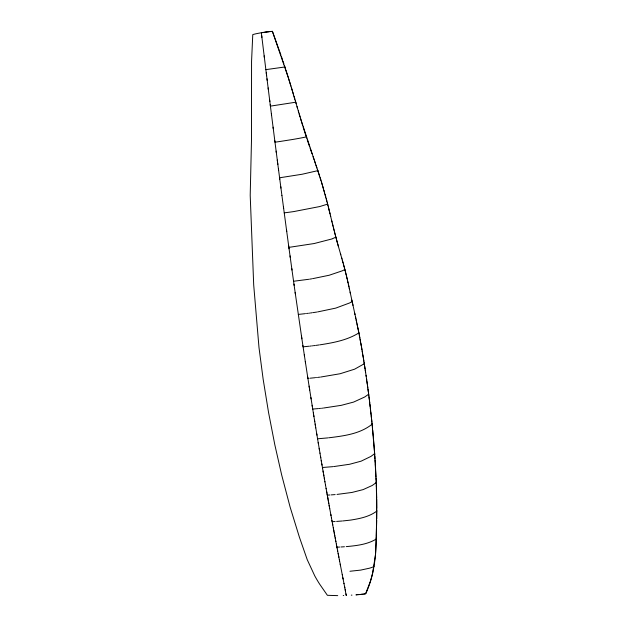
<?xml version="1.0" encoding="UTF-8"?>
<svg xmlns="http://www.w3.org/2000/svg" width="627" height="627" viewBox="0 0 627 627"><rect width="100%" height="100%" fill="white"/><g stroke="black" fill="none" stroke-linecap="round" stroke-linejoin="round"><path stroke-width="0.94" d="M376.827 509.743L376.772 518.976M376.725 499.335L376.365 536.422M376.756 520.292L375.487 554.644L372.61 573.337A154.712 134.664 27.4 0 1 370.228 581.809L365.58 593.769M376.333 537.292C376.169 556.541 373.817 576.064 365.753 593.745M374.562 452.38L374.656 453.642L370.91 456.432L361.128 461.166L349.662 464.254L333.729 466.574M376.2 481.481L376.239 482.602L372.226 485.478L363.143 489.609L351.99 492.446L337.02 494.421M368.496 392.957L368.66 394.226L364.671 397.009L353.628 402.072L341.292 405.332L323.446 408.044M350.125 292.151L352.131 301.43L351.755 301.689A29.477 6.67 -8.2 0 1 350.681 302.386A23.52 5.337 -8.1 0 1 349.584 302.974L335.766 308.108L317.536 311.94M376.827 511.068C369.656 516.538 360.556 518.458 351.841 519.893A52.456 22.776 -8 0 1 349.897 520.175L342.859 520.943M363.464 358.66L364.279 363.762L354.647 369.17L340.108 373.739L320.593 377.062M334.418 231.677L335.837 237.139L332.294 238.809M376.278 539.04C367.297 544.526 356.489 545.67 346.214 546.619M273.074 127.171L274.987 142.188A30.394 1.466 -8.5 0 0 279.987 141.475L291.931 139.594A27.361 1.325 -8.5 0 0 298.319 138.481L298.491 138.449A28.583 1.379 -8.5 0 0 301.532 137.877L304.213 137.344A20.064 0.972 -8.5 0 0 304.84 137.219L306.235 136.874L303.053 126.787M327.27 202.725L327.623 204.112L319.739 206.549L293.734 211.581A20.166 2.484 -8.5 0 1 292.597 211.746L290.301 212.067A66.203 7.759 -8.5 0 1 287.801 212.404L284.235 212.851M331.816 238.973L314.182 243.535L288.875 247.375L286.547 230.18M318.32 172.041L317.865 170.646L302.104 174.251L279.587 177.786L279.783 179.259M269.657 100.093L270.417 106.128L295.748 102.209L296.171 103.659M312.536 278.686L329.214 275.237L342.068 270.895A30.386 5.831 -8.3 0 0 343.384 270.276A32.91 6.309 -8.3 0 0 344.842 269.477L344.489 268.144M311.697 278.827L309.589 279.164M365.572 593.769L363.903 594.028M316.698 312.074L312.936 312.646M265.856 69.636L284.909 66.979L285.395 68.453M308.743 279.289L293.569 281.257M364.64 593.918L363.715 594.051M320.068 344.811C332.412 342.883 345.054 340.61 356.12 334.528A48.342 12.43 -8.4 0 0 358.863 332.819L358.597 331.518M319.237 344.928L315.914 345.391M312.097 312.763L310.42 312.998M363.315 594.106L360.18 594.49M309.581 313.108L308.743 313.218M315.075 345.501L313.414 345.712M362.602 594.208L360.36 594.474M307.904 313.328L307.065 313.437M305.811 313.594L306.227 313.539M319.762 377.164L318.101 377.36M312.591 345.814L311.76 345.908M304.973 313.688L298.311 314.425M310.929 346.01L310.106 346.104M316.854 377.509L317.262 377.462M309.276 346.198L303.084 346.833L301.485 336.111M315.647 377.642L316.039 377.595M270.261 31.577L268.615 31.758A10.957 0.729 -8.6 0 0 264.876 32.228L264.03 32.345A12.995 0.87 -8.6 0 0 261.341 32.753A13.002 0.87 -8.6 0 0 258.888 33.192L258.152 33.333A10.957 0.729 -8.6 0 0 255.22 33.952L252.767 34.579L251.56 61.368L251.49 140.064L250.204 195.365L253.7 284.948L259.006 347.656L263.144 379.178L268.568 412.574L274.83 444.825L281.672 474.96L290.089 507L299.369 537.073L307.23 559.668L314.793 575.947A165.504 146.679 8.3 0 0 319.558 584.003L327.388 595.305L337.726 595.634M322.623 408.138L321.8 408.224M270.198 31.585L271.083 31.491M314.887 377.72L310.2 378.191M328.642 437.811C343.306 435.977 359.059 434.135 371.2 424.926A54.91 19.272 -8.4 0 0 372.117 424.181L371.991 422.966M270.942 31.499L272.408 31.35L280.943 55.145M360.188 594.49L359.318 594.584M320.585 408.357L320.985 408.31M327.819 437.897L317.575 438.79L316.784 433.986M319.809 408.436L319.049 408.514M332.913 466.653L322.435 467.507L323.273 472.335M359.255 594.592L358.33 594.678M318.257 408.585L312.732 409.07M309.04 378.3L307.896 378.402L305.294 361.442M358.103 594.694L355.877 594.866M342.068 521.013L336.621 521.421M335.147 494.585L331.228 494.883M357.022 594.788L356.45 594.827M344.45 546.752L340.923 546.979M349.944 571.26L360.705 570.1L369.515 568.187A23.238 11.631 -7.6 0 0 374.029 566.549M329.943 494.977L327.294 495.142L326.691 491.756M335.163 521.515L332.145 521.688L331.918 520.465M339.622 547.05L336.942 547.191L336.346 544.064M351.959 595.117L351.308 595.148M346.143 595.384L345.163 589.545M343.737 595.478L343.22 595.493M312.066 153.803L310.106 148.191M313.069 156.648L314.049 159.462M314.535 160.857L315.506 163.655M309.613 146.773L307.183 139.672M281.452 56.626L282.456 59.589M315.984 165.058L316.933 167.856M282.949 61.062L283.937 64.025M320.977 180.419L300.443 118.15M317.403 169.251L317.865 170.646M288.208 77.293L272.408 31.35A22.572 1.489 -8.6 0 0 271.13 31.483M306.242 136.819L306.713 138.246M284.423 65.498L284.909 66.979M285.873 69.926L290.944 86.118M318.775 173.444L319.668 176.234M320.107 177.629L322.239 184.612M288.671 78.767L292.276 90.531M302.606 125.345L301.736 122.469M291.39 87.592L293.585 94.912M321.4 181.814L325.797 197.168M292.715 91.989L298.726 112.366M301.305 121.035L299.157 113.816M294.024 96.37L294.886 99.285M300.012 116.708L298.311 110.94M295.317 100.743L295.748 102.201M322.654 186.007L323.469 188.805M297.026 106.566L297.449 108.016M340.774 254.742L337.702 243.942M340.39 253.371L343.047 262.791M323.869 190.2L324.653 192.998M338.47 246.646L336.574 239.867M341.543 257.431L341.927 258.771M342.303 260.111L344.137 266.804M337.326 242.586L335.476 235.776M325.045 194.386L326.91 201.338M343.416 264.132L345.179 270.817M335.837 237.139L336.205 238.503M326.173 198.555L327.984 205.491M335.124 234.412L332.381 223.439M344.842 269.477L346.182 274.822M327.623 204.112L330.037 213.791M328.329 206.879L330.711 216.574M334.073 230.305L333.392 227.562M345.516 272.149L347.139 278.827M333.047 226.19L331.714 220.712M330.374 215.179L332.044 222.068M346.504 276.162L348.056 282.832M347.444 280.159L348.957 286.829M348.361 284.164L350.407 293.475M349.247 288.161L349.545 289.494M355.007 314.55L351.841 300.09M352.131 301.43L352.993 305.38M354.725 313.265L355.862 318.469M355.58 317.191L358.338 330.21M356.144 319.778L356.7 322.388M356.982 323.689L357.531 326.306M357.798 327.607L359.114 334.113M343.941 583.314L344.834 587.86M344.591 586.606L345.43 590.877M346.018 593.879L346.316 595.376M358.856 332.812L359.867 338.016M342.264 574.724L340.21 564.167M342.248 574.661L343.102 579.011M342.844 577.718L344.011 583.659M338.58 555.726L338.878 557.27M339.622 561.102L338.141 553.414M339.325 559.574L340.508 565.679M359.365 335.414L361.285 345.79M336.793 546.407L337.099 547.974M336.942 547.191L337.694 551.094M337.545 550.31L338.282 554.19M335.155 537.754L335.892 541.673M335.751 540.921L336.495 544.832M333.721 530.16L335.296 538.515M334.175 532.558L334.849 536.14M360.11 339.309L360.588 341.903M332.749 524.94L331.464 518.02M332.592 524.125L333.352 528.169M333.274 527.754L333.956 531.382M330.782 514.328L331.009 515.559M331.542 518.435L329.724 508.56M329.12 505.237L329.763 508.756M328.242 500.417L328.814 503.559M329.379 506.679L327.106 494.084M360.823 343.196L361.967 349.67M327.678 497.258L328.054 499.366M325.476 484.914L326.158 488.762M326.079 488.347L326.918 493.026M324.261 478.009L324.943 481.889M324.864 481.473L325.57 485.439M361.513 347.084L363.872 361.215M323.046 471.026L323.9 475.932M323.65 474.529L324.527 479.514M321.831 463.98L322.646 468.714M320.616 456.871L321.392 461.425M321.22 460.43L322.019 465.077M362.187 350.955L362.618 353.542M320.005 453.29L319.174 448.329M319.966 453.055L320.765 457.749M317.575 438.79L318.375 443.579M318.187 442.443L319.402 449.692M362.837 354.819L363.252 357.382M315.154 424.064L315.781 427.904M315.757 427.771L316.972 435.138M313.751 415.395L314.762 421.673M314.55 420.333L315.373 425.419M312.128 405.293L313.547 414.133M313.335 412.84L313.939 416.594M310.906 397.604L311.102 398.874M312.324 406.531L309.503 388.685M364.075 362.492L364.475 365.039M309.103 386.154L309.707 390.01M364.279 363.762L365.063 368.856M307.7 377.109L309.299 387.408M364.671 366.309L366.207 376.466M304.283 354.804L305.49 362.727M365.259 370.126L365.643 372.665M302.888 345.501L304.487 356.152M301.885 338.807L295.145 292.394M366.027 375.244L366.756 380.26M366.936 381.522L367.289 384.045M366.576 379.053L368.323 391.687M293.961 284.047L295.341 293.773M291.798 268.622L294.157 285.442M367.461 385.323L367.814 387.87M292.002 270.057L290.042 255.902M288.875 247.375L290.238 257.336M288.679 245.949L289.071 248.801M367.986 389.14L368.825 395.488M283.459 207.067L286.743 231.598M281.907 195.381L283.655 208.501M280.747 186.603L281.915 195.42M280.943 188.092L278.435 168.929M277.667 163.044L278.631 170.426M277.283 160.042L277.855 164.493M368.66 394.226L369.773 403.083M276.139 151.131L277.479 161.554M274.798 140.691L276.327 152.635M368.982 396.758L369.303 399.289M271.366 113.659L273.27 128.715M270.229 104.623L271.562 115.18M268.137 87.929L269.845 101.59M266.992 78.79L268.325 89.481M267.188 80.334L264.163 55.842M369.46 400.551L371.866 421.744M266.24 72.693L266.616 75.749M264.351 57.41L261.718 35.841M261.906 37.377L261.341 32.753L261.968 32.651A14.107 0.94 -8.6 0 1 266.013 32.071M369.922 404.344L370.22 406.86M370.659 410.638L370.369 408.122M371.082 414.4L370.8 411.892M371.482 418.076L371.215 415.63M371.607 419.298L372.234 425.404M372.117 424.181L374.742 454.896M372.36 426.619L372.595 429.048M372.712 430.263L373.269 436.321M373.371 437.528L374.476 451.126M374.656 453.642L376.286 483.723M374.828 456.15L374.993 458.651M375.071 459.904L375.228 462.405M375.307 463.651L376.004 476.975M376.153 480.353L376.051 478.103M376.239 482.602L376.827 508.419M376.325 484.843L376.404 487.085M376.443 488.198L376.545 491.552M376.576 492.665L376.702 498.222M266.036 32.063A12.36 0.823 -8.6 0 1 269.108 31.703"/></g></svg>
